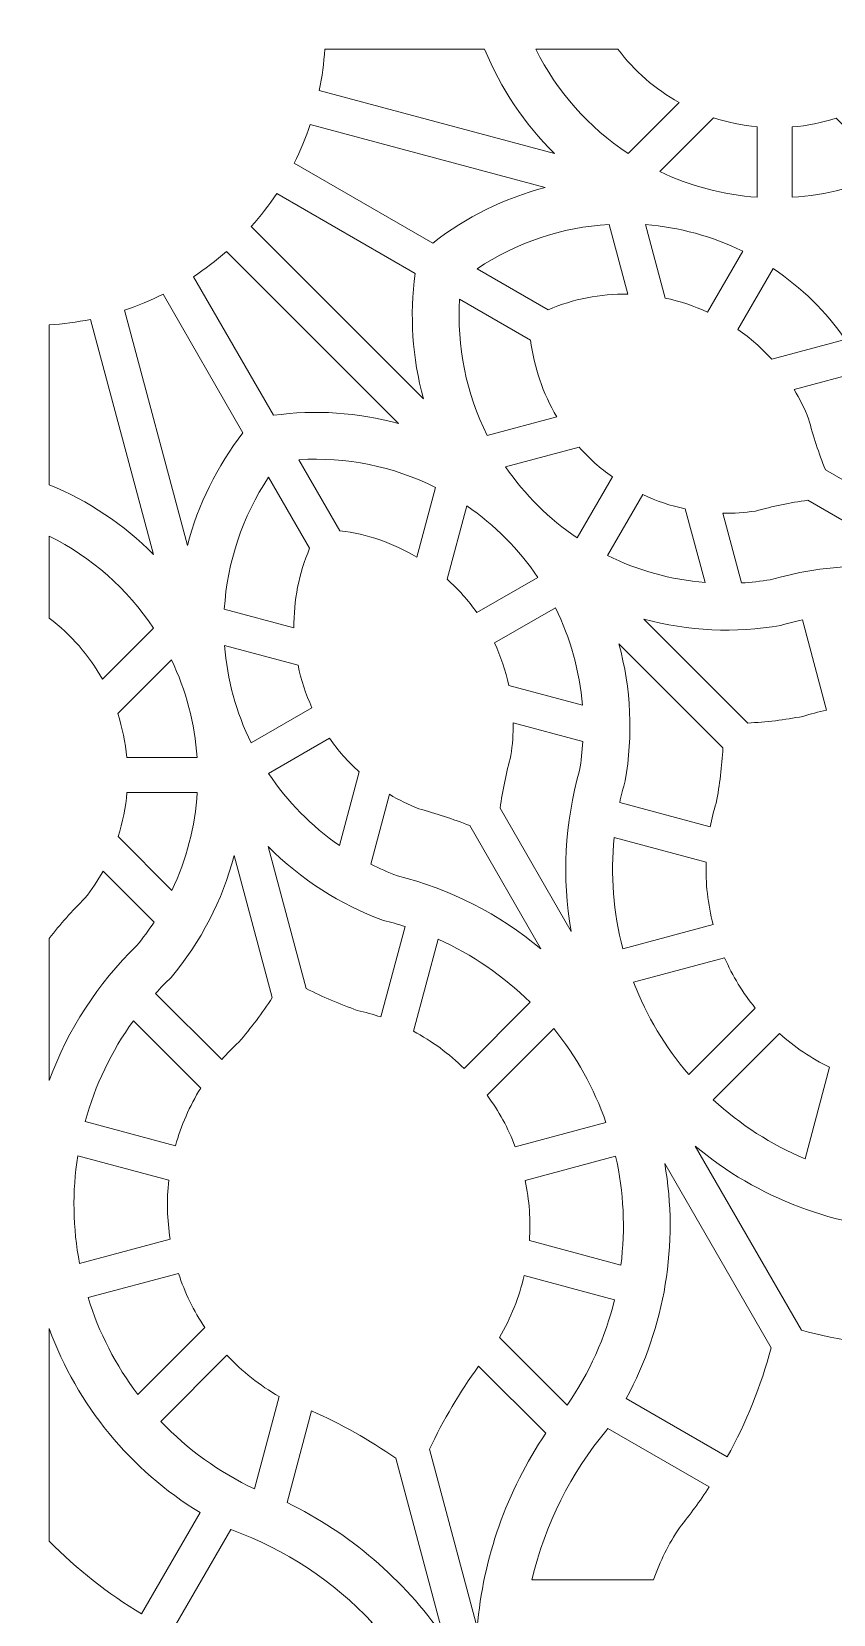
# Model space of a CAD drawing. Header units: centimetres. Extents: x -34.8 to 34.8, y -10.9 to 10.9.
# Drawn here: x -24.58 to -21.15, y -6.77 to 0 of the extents above; entities that cross this region are included whole.
import ezdxf

# ---------------------------------------------------------------- set-up
doc = ezdxf.new("R2010")
doc.units = ezdxf.units.CM
doc.header["$MEASUREMENT"] = 0
doc.layers.add('Layer 1', color=7, linetype='Continuous')

msp = doc.modelspace()

# ---------------------------------------------------------------- linework, layer by layer
at = {"layer": 'Layer 1', "color": 141, "lineweight": 9}
for points, knots in [([(-26.01934, -9.20803), (-26.01934, -9.20803), (-24.58345, -10.2055), (-24.58345, -10.2055), (-24.58345, -10.2055), (-24.58345, -10.2055), (-23.14755, -9.20803), (-23.14755, -9.20803), (-23.14755, -9.20803), (-23.01909, -9.10264), (-22.90636, -8.97942), (-22.81277, -8.84213), (-22.81277, -8.84213), (-22.81277, -8.84213), (-22.61579, -8.95585), (-22.61579, -8.95585), (-22.61579, -8.95585), (-22.6932, -9.08033), (-22.69965, -9.23628), (-22.63278, -9.36673), (-22.63278, -9.36673), (-22.56592, -9.49717), (-22.43554, -9.58299), (-22.28929, -9.59282), (-22.28929, -9.59282), (-22.17907, -9.61189), (-22.07394, -9.65337), (-21.9804, -9.7147), (-21.9804, -9.7147), (-21.93006, -9.61482), (-21.85976, -9.52632), (-21.77384, -9.4547), (-21.77384, -9.4547), (-21.6521, -9.37306), (-21.5821, -9.23355), (-21.58941, -9.08715), (-21.58941, -9.08715), (-21.59673, -8.94076), (-21.68029, -8.80892), (-21.80956, -8.73982), (-21.80956, -8.73982), (-21.80956, -8.73982), (-21.69584, -8.54284), (-21.69584, -8.54284), (-21.69584, -8.54284), (-21.54614, -8.61495), (-21.3869, -8.66529), (-21.22295, -8.69234), (-21.22295, -8.69234), (-21.22295, -8.69234), (-19.4807, -8.83822), (-19.4807, -8.83822), (-19.4807, -8.83822), (-19.4807, -8.83822), (-18.73591, -7.25644), (-18.73591, -7.25644), (-18.73591, -7.25644), (-18.67736, -7.10094), (-18.64134, -6.93787), (-18.62893, -6.77217), (-18.62893, -6.77217), (-18.62893, -6.77217), (-18.40148, -6.77217), (-18.40148, -6.77217), (-18.40148, -6.77217), (-18.40628, -6.91867), (-18.33389, -7.05695), (-18.21076, -7.13649), (-18.21076, -7.13649), (-18.08763, -7.21602), (-17.93181, -7.22515), (-17.80024, -7.16054), (-17.80024, -7.16054), (-17.69526, -7.12195), (-17.58347, -7.10531), (-17.47179, -7.11166), (-17.47179, -7.11166), (-17.47814, -6.99998), (-17.4615, -6.88819), (-17.4229, -6.78321), (-17.4229, -6.78321), (-17.35829, -6.65163), (-17.36742, -6.49581), (-17.44696, -6.37269), (-17.44696, -6.37269), (-17.52649, -6.24956), (-17.66478, -6.17717), (-17.81128, -6.18197), (-17.81128, -6.18197), (-17.81128, -6.18197), (-17.81128, -5.95451), (-17.81128, -5.95451), (-17.81128, -5.95451), (-17.64558, -5.94211), (-17.48251, -5.90609), (-17.32701, -5.84754), (-17.32701, -5.84754), (-17.32701, -5.84754), (-15.74523, -5.10275), (-15.74523, -5.10275), (-15.74523, -5.10275), (-15.74523, -5.10275), (-15.89111, -3.36049), (-15.89111, -3.36049), (-15.89111, -3.36049), (-15.91815, -3.19655), (-15.96849, -3.03731), (-16.0406, -2.88761), (-16.0406, -2.88761), (-16.0406, -2.88761), (-15.84362, -2.77389), (-15.84362, -2.77389), (-15.84362, -2.77389), (-15.77453, -2.90316), (-15.64269, -2.98672), (-15.49629, -2.99404), (-15.49629, -2.99404), (-15.34989, -3.00135), (-15.21039, -2.93135), (-15.12875, -2.80961), (-15.12875, -2.80961), (-15.05712, -2.72369), (-14.96863, -2.65339), (-14.86874, -2.60305), (-14.86874, -2.60305), (-14.93008, -2.50951), (-14.97156, -2.40437), (-14.99063, -2.29416), (-14.99063, -2.29416), (-15.00046, -2.14791), (-15.08628, -2.01753), (-15.21672, -1.95066), (-15.21672, -1.95066), (-15.34716, -1.8838), (-15.50312, -1.89025), (-15.62759, -1.96766), (-15.62759, -1.96766), (-15.62759, -1.96766), (-15.74132, -1.77067), (-15.74132, -1.77067), (-15.74132, -1.77067), (-15.60402, -1.67709), (-15.48081, -1.56435), (-15.37541, -1.4359), (-15.37541, -1.4359), (-15.37541, -1.4359), (-14.37795, 0), (-14.37795, 0), (-14.37795, 0), (-14.37795, 0), (-15.37541, 1.4359), (-15.37541, 1.4359), (-15.37541, 1.4359), (-15.48081, 1.56436), (-15.60402, 1.67709), (-15.74132, 1.77068), (-15.74132, 1.77068), (-15.74132, 1.77068), (-15.62759, 1.96766), (-15.62759, 1.96766), (-15.62759, 1.96766), (-15.50312, 1.89025), (-15.34716, 1.8838), (-15.21672, 1.95067), (-15.21672, 1.95067), (-15.08628, 2.01753), (-15.00046, 2.14791), (-14.99063, 2.29416), (-14.99063, 2.29416), (-14.97156, 2.40438), (-14.93008, 2.50951), (-14.86874, 2.60305), (-14.86874, 2.60305), (-14.96863, 2.65339), (-15.05712, 2.72369), (-15.12875, 2.80961), (-15.12875, 2.80961), (-15.21039, 2.93135), (-15.34989, 3.00136), (-15.49629, 2.99404), (-15.49629, 2.99404), (-15.64269, 2.98672), (-15.77453, 2.90316), (-15.84362, 2.77389), (-15.84362, 2.77389), (-15.84362, 2.77389), (-16.0406, 2.88762), (-16.0406, 2.88762), (-16.0406, 2.88762), (-15.96849, 3.03731), (-15.91815, 3.19655), (-15.89111, 3.3605), (-15.89111, 3.3605), (-15.89111, 3.3605), (-15.74523, 5.10275), (-15.74523, 5.10275), (-15.74523, 5.10275), (-15.74523, 5.10275), (-17.32701, 5.84754), (-17.32701, 5.84754), (-17.32701, 5.84754), (-17.48251, 5.90609), (-17.64558, 5.94211), (-17.81128, 5.95452), (-17.81128, 5.95452), (-17.81128, 5.95452), (-17.81128, 6.18197), (-17.81128, 6.18197), (-17.81128, 6.18197), (-17.66478, 6.17717), (-17.52649, 6.24956), (-17.44696, 6.37269), (-17.44696, 6.37269), (-17.36742, 6.49582), (-17.35829, 6.65164), (-17.4229, 6.78321), (-17.4229, 6.78321), (-17.4615, 6.88819), (-17.47814, 6.99999), (-17.47179, 7.11166), (-17.47179, 7.11166), (-17.58347, 7.10531), (-17.69526, 7.12195), (-17.80024, 7.16055), (-17.80024, 7.16055), (-17.93181, 7.22516), (-18.08763, 7.21603), (-18.21076, 7.13649), (-18.21076, 7.13649), (-18.33389, 7.05696), (-18.40628, 6.91867), (-18.40148, 6.77217), (-18.40148, 6.77217), (-18.40148, 6.77217), (-18.62893, 6.77217), (-18.62893, 6.77217), (-18.62893, 6.77217), (-18.64134, 6.93787), (-18.67736, 7.10094), (-18.73591, 7.25644), (-18.73591, 7.25644), (-18.73591, 7.25644), (-19.4807, 8.83822), (-19.4807, 8.83822), (-19.4807, 8.83822), (-19.4807, 8.83822), (-21.22296, 8.69234), (-21.22296, 8.69234), (-21.22296, 8.69234), (-21.3869, 8.6653), (-21.54614, 8.61496), (-21.69584, 8.54285), (-21.69584, 8.54285), (-21.69584, 8.54285), (-21.80956, 8.73983), (-21.80956, 8.73983), (-21.80956, 8.73983), (-21.68029, 8.80892), (-21.59673, 8.94076), (-21.58941, 9.08716), (-21.58941, 9.08716), (-21.5821, 9.23356), (-21.6521, 9.37307), (-21.77384, 9.45471), (-21.77384, 9.45471), (-21.85976, 9.52633), (-21.93006, 9.61482), (-21.9804, 9.71471), (-21.9804, 9.71471), (-22.07394, 9.65337), (-22.17907, 9.61189), (-22.28929, 9.59282), (-22.28929, 9.59282), (-22.43554, 9.58299), (-22.56592, 9.49717), (-22.63278, 9.36673), (-22.63278, 9.36673), (-22.69965, 9.23629), (-22.6932, 9.08033), (-22.61579, 8.95586), (-22.61579, 8.95586), (-22.61579, 8.95586), (-22.81277, 8.84213), (-22.81277, 8.84213), (-22.81277, 8.84213), (-22.90636, 8.97943), (-23.0191, 9.10264), (-23.14755, 9.20804), (-23.14755, 9.20804), (-23.14755, 9.20804), (-24.58345, 10.2055), (-24.58345, 10.2055), (-24.58345, 10.2055), (-24.58345, 10.2055), (-26.01934, 9.20804), (-26.01934, 9.20804), (-26.01934, 9.20804), (-26.1478, 9.10264), (-26.26054, 8.97943), (-26.35412, 8.84213), (-26.35412, 8.84213), (-26.35412, 8.84213), (-26.5511, 8.95586), (-26.5511, 8.95586), (-26.5511, 8.95586), (-26.4737, 9.08033), (-26.46725, 9.23629), (-26.53411, 9.36673), (-26.53411, 9.36673), (-26.60098, 9.49717), (-26.73136, 9.58299), (-26.87761, 9.59282), (-26.87761, 9.59282), (-26.98782, 9.61189), (-27.09296, 9.65337), (-27.1865, 9.71471), (-27.1865, 9.71471), (-27.23684, 9.61482), (-27.30714, 9.52633), (-27.39306, 9.4547), (-27.39306, 9.4547), (-27.5148, 9.37306), (-27.5848, 9.23356), (-27.57749, 9.08716), (-27.57749, 9.08716), (-27.57017, 8.94076), (-27.48661, 8.80892), (-27.35734, 8.73983), (-27.35734, 8.73983), (-27.35734, 8.73983), (-27.47106, 8.54285), (-27.47106, 8.54285), (-27.47106, 8.54285), (-27.62076, 8.61496), (-27.78, 8.6653), (-27.94394, 8.69234), (-27.94394, 8.69234), (-27.94394, 8.69234), (-29.6862, 8.83822), (-29.6862, 8.83822), (-29.6862, 8.83822), (-29.6862, 8.83822), (-30.43099, 7.25644), (-30.43099, 7.25644), (-30.43099, 7.25644), (-30.48954, 7.10094), (-30.52556, 6.93787), (-30.53796, 6.77217), (-30.53796, 6.77217), (-30.53796, 6.77217), (-30.76542, 6.77217), (-30.76542, 6.77217), (-30.76542, 6.77217), (-30.76062, 6.91867), (-30.83301, 7.05696), (-30.95614, 7.13649), (-30.95614, 7.13649), (-31.07926, 7.21603), (-31.23508, 7.22516), (-31.36666, 7.16055), (-31.36666, 7.16055), (-31.47164, 7.12195), (-31.58343, 7.10531), (-31.69511, 7.11166), (-31.69511, 7.11166), (-31.68876, 6.99999), (-31.7054, 6.88819), (-31.74399, 6.78321), (-31.74399, 6.78321), (-31.8086, 6.65164), (-31.79947, 6.49582), (-31.71994, 6.37269), (-31.71994, 6.37269), (-31.6404, 6.24956), (-31.50212, 6.17717), (-31.35562, 6.18197), (-31.35562, 6.18197), (-31.35562, 6.18197), (-31.35562, 5.95452), (-31.35562, 5.95452), (-31.35562, 5.95452), (-31.52132, 5.94212), (-31.68439, 5.90609), (-31.83989, 5.84754), (-31.83989, 5.84754), (-31.83989, 5.84754), (-33.42167, 5.10275), (-33.42167, 5.10275), (-33.42167, 5.10275), (-33.42167, 5.10275), (-33.27579, 3.3605), (-33.27579, 3.3605), (-33.27579, 3.3605), (-33.24874, 3.19655), (-33.1984, 3.03731), (-33.12629, 2.88762), (-33.12629, 2.88762), (-33.12629, 2.88762), (-33.32327, 2.77389), (-33.32327, 2.77389), (-33.32327, 2.77389), (-33.39237, 2.90316), (-33.52421, 2.98672), (-33.6706, 2.99404), (-33.6706, 2.99404), (-33.817, 3.00136), (-33.95651, 2.93135), (-34.03815, 2.80961), (-34.03815, 2.80961), (-34.10977, 2.72369), (-34.19827, 2.65339), (-34.29815, 2.60305), (-34.29815, 2.60305), (-34.23682, 2.50951), (-34.19533, 2.40438), (-34.17627, 2.29416), (-34.17627, 2.29416), (-34.16643, 2.14791), (-34.08062, 2.01753), (-33.95018, 1.95067), (-33.95018, 1.95067), (-33.81973, 1.8838), (-33.66378, 1.89025), (-33.5393, 1.96766), (-33.5393, 1.96766), (-33.5393, 1.96766), (-33.42558, 1.77068), (-33.42558, 1.77068), (-33.42558, 1.77068), (-33.56287, 1.67709), (-33.68609, 1.56436), (-33.79148, 1.4359), (-33.79148, 1.4359), (-33.79148, 1.4359), (-34.78895, 0), (-34.78895, 0), (-34.78895, 0), (-34.78895, 0), (-33.79148, -1.4359), (-33.79148, -1.4359), (-33.79148, -1.4359), (-33.68609, -1.56435), (-33.56287, -1.67709), (-33.42558, -1.77067), (-33.42558, -1.77067), (-33.42558, -1.77067), (-33.5393, -1.96766), (-33.5393, -1.96766), (-33.5393, -1.96766), (-33.66378, -1.89025), (-33.81973, -1.8838), (-33.95018, -1.95066), (-33.95018, -1.95066), (-34.08062, -2.01753), (-34.16643, -2.14791), (-34.17627, -2.29416), (-34.17627, -2.29416), (-34.19533, -2.40437), (-34.23682, -2.50951), (-34.29815, -2.60305), (-34.29815, -2.60305), (-34.19827, -2.65339), (-34.10977, -2.72369), (-34.03815, -2.80961), (-34.03815, -2.80961), (-33.95651, -2.93135), (-33.817, -3.00135), (-33.6706, -2.99404), (-33.6706, -2.99404), (-33.52421, -2.98672), (-33.39237, -2.90316), (-33.32327, -2.77389), (-33.32327, -2.77389), (-33.32327, -2.77389), (-33.12629, -2.88761), (-33.12629, -2.88761), (-33.12629, -2.88761), (-33.1984, -3.03731), (-33.24874, -3.19655), (-33.27579, -3.36049), (-33.27579, -3.36049), (-33.27579, -3.36049), (-33.42167, -5.10275), (-33.42167, -5.10275), (-33.42167, -5.10275), (-33.42167, -5.10275), (-31.83989, -5.84754), (-31.83989, -5.84754), (-31.83989, -5.84754), (-31.68439, -5.90609), (-31.52132, -5.94211), (-31.35562, -5.95451), (-31.35562, -5.95451), (-31.35562, -5.95451), (-31.35562, -6.18197), (-31.35562, -6.18197), (-31.35562, -6.18197), (-31.50212, -6.17717), (-31.6404, -6.24956), (-31.71994, -6.37269), (-31.71994, -6.37269), (-31.79948, -6.49581), (-31.8086, -6.65163), (-31.74399, -6.78321), (-31.74399, -6.78321), (-31.7054, -6.88819), (-31.68876, -6.99998), (-31.69511, -7.11166), (-31.69511, -7.11166), (-31.58343, -7.10531), (-31.47164, -7.12195), (-31.36666, -7.16054), (-31.36666, -7.16054), (-31.23508, -7.22515), (-31.07926, -7.21602), (-30.95614, -7.13649), (-30.95614, -7.13649), (-30.83301, -7.05695), (-30.76062, -6.91867), (-30.76542, -6.77217), (-30.76542, -6.77217), (-30.76542, -6.77217), (-30.53796, -6.77217), (-30.53796, -6.77217), (-30.53796, -6.77217), (-30.52556, -6.93787), (-30.48954, -7.10094), (-30.43099, -7.25644), (-30.43099, -7.25644), (-30.43099, -7.25644), (-29.6862, -8.83822), (-29.6862, -8.83822), (-29.6862, -8.83822), (-29.6862, -8.83822), (-27.94394, -8.69234), (-27.94394, -8.69234), (-27.94394, -8.69234), (-27.78, -8.66529), (-27.62076, -8.61495), (-27.47106, -8.54284), (-27.47106, -8.54284), (-27.47106, -8.54284), (-27.35734, -8.73982), (-27.35734, -8.73982), (-27.35734, -8.73982), (-27.48661, -8.80892), (-27.57017, -8.94076), (-27.57749, -9.08715), (-27.57749, -9.08715), (-27.5848, -9.23355), (-27.5148, -9.37306), (-27.39306, -9.4547), (-27.39306, -9.4547), (-27.30714, -9.52632), (-27.23684, -9.61482), (-27.1865, -9.7147), (-27.1865, -9.7147), (-27.09296, -9.65337), (-26.98782, -9.61188), (-26.87761, -9.59282), (-26.87761, -9.59282), (-26.73135, -9.58298), (-26.60098, -9.49717), (-26.53411, -9.36673), (-26.53411, -9.36673), (-26.46725, -9.23628), (-26.4737, -9.08033), (-26.5511, -8.95585), (-26.5511, -8.95585), (-26.5511, -8.95585), (-26.35412, -8.84213), (-26.35412, -8.84213), (-26.35412, -8.84213), (-26.26054, -8.97942), (-26.1478, -9.10264), (-26.01934, -9.20803)], [0, 0, 0, 0, 0.0068966, 0.0068966, 0.0068966, 0.0068966, 0.0137931, 0.0137931, 0.0137931, 0.0137931, 0.0206897, 0.0206897, 0.0206897, 0.0206897, 0.0275862, 0.0275862, 0.0275862, 0.0275862, 0.0344828, 0.0344828, 0.0344828, 0.0344828, 0.0413793, 0.0413793, 0.0413793, 0.0413793, 0.0482759, 0.0482759, 0.0482759, 0.0482759, 0.0551724, 0.0551724, 0.0551724, 0.0551724, 0.062069, 0.062069, 0.062069, 0.062069, 0.0689655, 0.0689655, 0.0689655, 0.0689655, 0.0758621, 0.0758621, 0.0758621, 0.0758621, 0.0827586, 0.0827586, 0.0827586, 0.0827586, 0.0896552, 0.0896552, 0.0896552, 0.0896552, 0.0965517, 0.0965517, 0.0965517, 0.0965517, 0.1034483, 0.1034483, 0.1034483, 0.1034483, 0.1103448, 0.1103448, 0.1103448, 0.1103448, 0.1172414, 0.1172414, 0.1172414, 0.1172414, 0.1241379, 0.1241379, 0.1241379, 0.1241379, 0.1310345, 0.1310345, 0.1310345, 0.1310345, 0.137931, 0.137931, 0.137931, 0.137931, 0.1448276, 0.1448276, 0.1448276, 0.1448276, 0.1517241, 0.1517241, 0.1517241, 0.1517241, 0.1586207, 0.1586207, 0.1586207, 0.1586207, 0.1655172, 0.1655172, 0.1655172, 0.1655172, 0.1724138, 0.1724138, 0.1724138, 0.1724138, 0.1793103, 0.1793103, 0.1793103, 0.1793103, 0.1862069, 0.1862069, 0.1862069, 0.1862069, 0.1931034, 0.1931034, 0.1931034, 0.1931034, 0.2, 0.2, 0.2, 0.2, 0.2068966, 0.2068966, 0.2068966, 0.2068966, 0.2137931, 0.2137931, 0.2137931, 0.2137931, 0.2206897, 0.2206897, 0.2206897, 0.2206897, 0.2275862, 0.2275862, 0.2275862, 0.2275862, 0.2344828, 0.2344828, 0.2344828, 0.2344828, 0.2413793, 0.2413793, 0.2413793, 0.2413793, 0.2482759, 0.2482759, 0.2482759, 0.2482759, 0.2551724, 0.2551724, 0.2551724, 0.2551724, 0.262069, 0.262069, 0.262069, 0.262069, 0.2689655, 0.2689655, 0.2689655, 0.2689655, 0.2758621, 0.2758621, 0.2758621, 0.2758621, 0.2827586, 0.2827586, 0.2827586, 0.2827586, 0.2896552, 0.2896552, 0.2896552, 0.2896552, 0.2965517, 0.2965517, 0.2965517, 0.2965517, 0.3034483, 0.3034483, 0.3034483, 0.3034483, 0.3103448, 0.3103448, 0.3103448, 0.3103448, 0.3172414, 0.3172414, 0.3172414, 0.3172414, 0.3241379, 0.3241379, 0.3241379, 0.3241379, 0.3310345, 0.3310345, 0.3310345, 0.3310345, 0.337931, 0.337931, 0.337931, 0.337931, 0.3448276, 0.3448276, 0.3448276, 0.3448276, 0.3517241, 0.3517241, 0.3517241, 0.3517241, 0.3586207, 0.3586207, 0.3586207, 0.3586207, 0.3655172, 0.3655172, 0.3655172, 0.3655172, 0.3724138, 0.3724138, 0.3724138, 0.3724138, 0.3793103, 0.3793103, 0.3793103, 0.3793103, 0.3862069, 0.3862069, 0.3862069, 0.3862069, 0.3931034, 0.3931034, 0.3931034, 0.3931034, 0.4, 0.4, 0.4, 0.4, 0.4068966, 0.4068966, 0.4068966, 0.4068966, 0.4137931, 0.4137931, 0.4137931, 0.4137931, 0.4206897, 0.4206897, 0.4206897, 0.4206897, 0.4275862, 0.4275862, 0.4275862, 0.4275862, 0.4344828, 0.4344828, 0.4344828, 0.4344828, 0.4413793, 0.4413793, 0.4413793, 0.4413793, 0.4482759, 0.4482759, 0.4482759, 0.4482759, 0.4551724, 0.4551724, 0.4551724, 0.4551724, 0.462069, 0.462069, 0.462069, 0.462069, 0.4689655, 0.4689655, 0.4689655, 0.4689655, 0.4758621, 0.4758621, 0.4758621, 0.4758621, 0.4827586, 0.4827586, 0.4827586, 0.4827586, 0.4896552, 0.4896552, 0.4896552, 0.4896552, 0.4965517, 0.4965517, 0.4965517, 0.4965517, 0.5034483, 0.5034483, 0.5034483, 0.5034483, 0.5103448, 0.5103448, 0.5103448, 0.5103448, 0.5172414, 0.5172414, 0.5172414, 0.5172414, 0.5241379, 0.5241379, 0.5241379, 0.5241379, 0.5310345, 0.5310345, 0.5310345, 0.5310345, 0.537931, 0.537931, 0.537931, 0.537931, 0.5448276, 0.5448276, 0.5448276, 0.5448276, 0.5517241, 0.5517241, 0.5517241, 0.5517241, 0.5586207, 0.5586207, 0.5586207, 0.5586207, 0.5655172, 0.5655172, 0.5655172, 0.5655172, 0.5724138, 0.5724138, 0.5724138, 0.5724138, 0.5793103, 0.5793103, 0.5793103, 0.5793103, 0.5862069, 0.5862069, 0.5862069, 0.5862069, 0.5931034, 0.5931034, 0.5931034, 0.5931034, 0.6, 0.6, 0.6, 0.6, 0.6068966, 0.6068966, 0.6068966, 0.6068966, 0.6137931, 0.6137931, 0.6137931, 0.6137931, 0.6206897, 0.6206897, 0.6206897, 0.6206897, 0.6275862, 0.6275862, 0.6275862, 0.6275862, 0.6344828, 0.6344828, 0.6344828, 0.6344828, 0.6413793, 0.6413793, 0.6413793, 0.6413793, 0.6482759, 0.6482759, 0.6482759, 0.6482759, 0.6551724, 0.6551724, 0.6551724, 0.6551724, 0.662069, 0.662069, 0.662069, 0.662069, 0.6689655, 0.6689655, 0.6689655, 0.6689655, 0.6758621, 0.6758621, 0.6758621, 0.6758621, 0.6827586, 0.6827586, 0.6827586, 0.6827586, 0.6896552, 0.6896552, 0.6896552, 0.6896552, 0.6965517, 0.6965517, 0.6965517, 0.6965517, 0.7034483, 0.7034483, 0.7034483, 0.7034483, 0.7103448, 0.7103448, 0.7103448, 0.7103448, 0.7172414, 0.7172414, 0.7172414, 0.7172414, 0.7241379, 0.7241379, 0.7241379, 0.7241379, 0.7310345, 0.7310345, 0.7310345, 0.7310345, 0.737931, 0.737931, 0.737931, 0.737931, 0.7448276, 0.7448276, 0.7448276, 0.7448276, 0.7517241, 0.7517241, 0.7517241, 0.7517241, 0.7586207, 0.7586207, 0.7586207, 0.7586207, 0.7655172, 0.7655172, 0.7655172, 0.7655172, 0.7724138, 0.7724138, 0.7724138, 0.7724138, 0.7793103, 0.7793103, 0.7793103, 0.7793103, 0.7862069, 0.7862069, 0.7862069, 0.7862069, 0.7931034, 0.7931034, 0.7931034, 0.7931034, 0.8, 0.8, 0.8, 0.8, 0.8068966, 0.8068966, 0.8068966, 0.8068966, 0.8137931, 0.8137931, 0.8137931, 0.8137931, 0.8206897, 0.8206897, 0.8206897, 0.8206897, 0.8275862, 0.8275862, 0.8275862, 0.8275862, 0.8344828, 0.8344828, 0.8344828, 0.8344828, 0.8413793, 0.8413793, 0.8413793, 0.8413793, 0.8482759, 0.8482759, 0.8482759, 0.8482759, 0.8551724, 0.8551724, 0.8551724, 0.8551724, 0.862069, 0.862069, 0.862069, 0.862069, 0.8689655, 0.8689655, 0.8689655, 0.8689655, 0.8758621, 0.8758621, 0.8758621, 0.8758621, 0.8827586, 0.8827586, 0.8827586, 0.8827586, 0.8896552, 0.8896552, 0.8896552, 0.8896552, 0.8965517, 0.8965517, 0.8965517, 0.8965517, 0.9034483, 0.9034483, 0.9034483, 0.9034483, 0.9103448, 0.9103448, 0.9103448, 0.9103448, 0.9172414, 0.9172414, 0.9172414, 0.9172414, 0.9241379, 0.9241379, 0.9241379, 0.9241379, 0.9310345, 0.9310345, 0.9310345, 0.9310345, 0.937931, 0.937931, 0.937931, 0.937931, 0.9448276, 0.9448276, 0.9448276, 0.9448276, 0.9517241, 0.9517241, 0.9517241, 0.9517241, 0.9586207, 0.9586207, 0.9586207, 0.9586207, 0.9655172, 0.9655172, 0.9655172, 0.9655172, 0.9724138, 0.9724138, 0.9724138, 0.9724138, 0.9793103, 0.9793103, 0.9793103, 0.9793103, 0.9862069, 0.9862069, 0.9862069, 0.9862069, 1, 1, 1, 1]), ([(-23.32943, -0.075), (-23.32943, -0.075), (-22.64509, -0.075), (-22.64509, -0.075), (-22.64509, -0.075), (-22.57675, -0.24244), (-22.4753, -0.39436), (-22.34684, -0.52165), (-22.34684, -0.52165), (-22.34684, -0.52165), (-23.35275, -0.25212), (-23.35275, -0.25212), (-23.35275, -0.25212), (-23.34078, -0.19371), (-23.33299, -0.13452), (-23.32943, -0.075)], [0, 0, 0, 0, 0.2, 0.2, 0.2, 0.2, 0.4, 0.4, 0.4, 0.4, 0.6, 0.6, 0.6, 0.6, 1, 1, 1, 1]), ([(-21.81341, -0.30324), (-21.91542, -0.2461), (-22.00443, -0.16837), (-22.07481, -0.075), (-22.07481, -0.075), (-22.07481, -0.075), (-22.42583, -0.075), (-22.42583, -0.075), (-22.42583, -0.075), (-22.33613, -0.25601), (-22.2001, -0.41002), (-22.03155, -0.52139), (-22.03155, -0.52139), (-22.03155, -0.52139), (-21.81341, -0.30324), (-21.81341, -0.30324)], [0, 0, 0, 0, 0.2, 0.2, 0.2, 0.2, 0.4, 0.4, 0.4, 0.4, 0.6, 0.6, 0.6, 0.6, 1, 1, 1, 1]), ([(-22.86728, -0.90423), (-22.86728, -0.90423), (-23.45994, -0.56206), (-23.45994, -0.56206), (-23.45994, -0.56206), (-23.43326, -0.50873), (-23.41041, -0.45358), (-23.39157, -0.39701), (-23.39157, -0.39701), (-23.39157, -0.39701), (-22.38566, -0.66654), (-22.38566, -0.66654), (-22.38566, -0.66654), (-22.56056, -0.71255), (-22.72437, -0.79339), (-22.86728, -0.90423)], [0, 0, 0, 0, 0.2, 0.2, 0.2, 0.2, 0.4, 0.4, 0.4, 0.4, 0.6, 0.6, 0.6, 0.6, 1, 1, 1, 1]), ([(-21.4791, -0.40724), (-21.54274, -0.40133), (-21.6055, -0.38821), (-21.66617, -0.36813), (-21.66617, -0.36813), (-21.66617, -0.36813), (-21.89618, -0.59814), (-21.89618, -0.59814), (-21.89618, -0.59814), (-21.76539, -0.66095), (-21.62385, -0.6983), (-21.4791, -0.70819), (-21.4791, -0.70819), (-21.4791, -0.70819), (-21.4791, -0.40724), (-21.4791, -0.40724)], [0, 0, 0, 0, 0.2, 0.2, 0.2, 0.2, 0.4, 0.4, 0.4, 0.4, 0.6, 0.6, 0.6, 0.6, 1, 1, 1, 1]), ([(-21.14055, -0.36962), (-21.20174, -0.38948), (-21.265, -0.40229), (-21.3291, -0.40778), (-21.3291, -0.40778), (-21.3291, -0.40778), (-21.3291, -0.70859), (-21.3291, -0.70859), (-21.3291, -0.70859), (-21.18379, -0.69942), (-21.04157, -0.6626), (-20.91008, -0.60008), (-20.91008, -0.60008), (-20.91008, -0.60008), (-21.14055, -0.36962), (-21.14055, -0.36962)], [0, 0, 0, 0, 0.2, 0.2, 0.2, 0.2, 0.4, 0.4, 0.4, 0.4, 0.6, 0.6, 0.6, 0.6, 1, 1, 1, 1]), ([(-23.53494, -0.69196), (-23.53494, -0.69196), (-22.94228, -1.03413), (-22.94228, -1.03413), (-22.94228, -1.03413), (-22.96681, -1.21331), (-22.95492, -1.3956), (-22.90731, -1.57007), (-22.90731, -1.57007), (-22.90731, -1.57007), (-23.64369, -0.83369), (-23.64369, -0.83369), (-23.64369, -0.83369), (-23.60412, -0.78909), (-23.56778, -0.74173), (-23.53494, -0.69196)], [0, 0, 0, 0, 0.2, 0.2, 0.2, 0.2, 0.4, 0.4, 0.4, 0.4, 0.6, 0.6, 0.6, 0.6, 1, 1, 1, 1]), ([(-22.3734, -1.18937), (-22.26577, -1.14369), (-22.14982, -1.12089), (-22.0329, -1.12241), (-22.0329, -1.12241), (-22.0329, -1.12241), (-22.11275, -0.82441), (-22.11275, -0.82441), (-22.11275, -0.82441), (-22.31439, -0.83658), (-22.50921, -0.90195), (-22.67739, -1.01386), (-22.67739, -1.01386), (-22.67739, -1.01386), (-22.3734, -1.18937), (-22.3734, -1.18937)], [0, 0, 0, 0, 0.2, 0.2, 0.2, 0.2, 0.4, 0.4, 0.4, 0.4, 0.6, 0.6, 0.6, 0.6, 1, 1, 1, 1]), ([(-21.87294, -1.13983), (-21.81036, -1.15277), (-21.74945, -1.17279), (-21.69138, -1.19949), (-21.69138, -1.19949), (-21.69138, -1.19949), (-21.54091, -0.93886), (-21.54091, -0.93886), (-21.54091, -0.93886), (-21.67121, -0.87505), (-21.81246, -0.83663), (-21.95713, -0.82563), (-21.95713, -0.82563), (-21.95713, -0.82563), (-21.87294, -1.13983), (-21.87294, -1.13983)], [0, 0, 0, 0, 0.2, 0.2, 0.2, 0.2, 0.4, 0.4, 0.4, 0.4, 0.6, 0.6, 0.6, 0.6, 1, 1, 1, 1]), ([(-23.54932, -1.64117), (-23.54932, -1.64117), (-23.89149, -1.04851), (-23.89149, -1.04851), (-23.89149, -1.04851), (-23.84172, -1.01567), (-23.79436, -0.97933), (-23.74976, -0.93976), (-23.74976, -0.93976), (-23.74976, -0.93976), (-23.01338, -1.67614), (-23.01338, -1.67614), (-23.01338, -1.67614), (-23.18785, -1.62853), (-23.37014, -1.61664), (-23.54932, -1.64117)], [0, 0, 0, 0, 0.2, 0.2, 0.2, 0.2, 0.4, 0.4, 0.4, 0.4, 0.6, 0.6, 0.6, 0.6, 1, 1, 1, 1]), ([(-21.56121, -1.27402), (-21.50844, -1.31083), (-21.46006, -1.35355), (-21.417, -1.40135), (-21.417, -1.40135), (-21.417, -1.40135), (-21.10218, -1.31699), (-21.10218, -1.31699), (-21.10218, -1.31699), (-21.1848, -1.19711), (-21.28955, -1.09411), (-21.41081, -1.01352), (-21.41081, -1.01352), (-21.41081, -1.01352), (-21.56121, -1.27402), (-21.56121, -1.27402)], [0, 0, 0, 0, 0.2, 0.2, 0.2, 0.2, 0.4, 0.4, 0.4, 0.4, 0.6, 0.6, 0.6, 0.6, 1, 1, 1, 1]), ([(-24.02139, -1.12351), (-24.02139, -1.12351), (-23.67922, -1.71617), (-23.67922, -1.71617), (-23.67922, -1.71617), (-23.79006, -1.85907), (-23.8709, -2.02289), (-23.91691, -2.19779), (-23.91691, -2.19779), (-23.91691, -2.19779), (-24.18644, -1.19188), (-24.18644, -1.19188), (-24.18644, -1.19188), (-24.12987, -1.17303), (-24.07472, -1.15019), (-24.02139, -1.12351)], [0, 0, 0, 0, 0.2, 0.2, 0.2, 0.2, 0.4, 0.4, 0.4, 0.4, 0.6, 0.6, 0.6, 0.6, 1, 1, 1, 1]), ([(-22.33614, -1.64763), (-22.39591, -1.54714), (-22.43414, -1.43532), (-22.4484, -1.31927), (-22.4484, -1.31927), (-22.4484, -1.31927), (-22.75239, -1.14376), (-22.75239, -1.14376), (-22.75239, -1.14376), (-22.76522, -1.34537), (-22.72442, -1.54677), (-22.63414, -1.72748), (-22.63414, -1.72748), (-22.63414, -1.72748), (-22.33614, -1.64763), (-22.33614, -1.64763)], [0, 0, 0, 0, 0.2, 0.2, 0.2, 0.2, 0.4, 0.4, 0.4, 0.4, 0.6, 0.6, 0.6, 0.6, 1, 1, 1, 1]), ([(-24.50845, -1.93836), (-24.50845, -1.93836), (-24.50845, -1.25402), (-24.50845, -1.25402), (-24.50845, -1.25402), (-24.44893, -1.25046), (-24.38974, -1.24267), (-24.33133, -1.2307), (-24.33133, -1.2307), (-24.33133, -1.2307), (-24.0618, -2.23661), (-24.0618, -2.23661), (-24.0618, -2.23661), (-24.18909, -2.10815), (-24.34101, -2.0067), (-24.50845, -1.93836)], [0, 0, 0, 0, 0.2, 0.2, 0.2, 0.2, 0.4, 0.4, 0.4, 0.4, 0.6, 0.6, 0.6, 0.6, 1, 1, 1, 1]), ([(-21.25912, -1.65623), (-21.23968, -1.73033), (-21.21563, -1.80316), (-21.18712, -1.87427), (-21.18712, -1.87427), (-21.18712, -1.87427), (-20.65986, -2.17868), (-20.65986, -2.17868), (-20.65986, -2.17868), (-20.80912, -2.00025), (-20.91613, -1.7904), (-20.97287, -1.56481), (-20.97287, -1.56481), (-20.98741, -1.52599), (-21.00405, -1.488), (-21.02271, -1.45099), (-21.02271, -1.45099), (-21.02271, -1.45099), (-21.32103, -1.53093), (-21.32103, -1.53093), (-21.32103, -1.53093), (-21.29696, -1.57091), (-21.27626, -1.61282), (-21.25912, -1.65623)], [0, 0, 0, 0, 0.1428571, 0.1428571, 0.1428571, 0.1428571, 0.2857143, 0.2857143, 0.2857143, 0.2857143, 0.4285714, 0.4285714, 0.4285714, 0.4285714, 0.5714286, 0.5714286, 0.5714286, 0.5714286, 0.7142857, 0.7142857, 0.7142857, 0.7142857, 1, 1, 1, 1]), ([(-23.26418, -2.13505), (-23.14813, -2.14931), (-23.03631, -2.18754), (-22.93581, -2.24731), (-22.93581, -2.24731), (-22.93581, -2.24731), (-22.85597, -1.94931), (-22.85597, -1.94931), (-22.85597, -1.94931), (-23.03668, -1.85903), (-23.23808, -1.81823), (-23.43969, -1.83106), (-23.43969, -1.83106), (-23.43969, -1.83106), (-23.26418, -2.13505), (-23.26418, -2.13505)], [0, 0, 0, 0, 0.2, 0.2, 0.2, 0.2, 0.4, 0.4, 0.4, 0.4, 0.6, 0.6, 0.6, 0.6, 1, 1, 1, 1]), ([(-22.09863, -1.90486), (-22.15078, -1.86792), (-22.19857, -1.82518), (-22.24108, -1.77745), (-22.24108, -1.77745), (-22.24108, -1.77745), (-22.55528, -1.86164), (-22.55528, -1.86164), (-22.55528, -1.86164), (-22.47342, -1.98143), (-22.36951, -2.08455), (-22.2491, -2.16549), (-22.2491, -2.16549), (-22.2491, -2.16549), (-22.09863, -1.90486), (-22.09863, -1.90486)], [0, 0, 0, 0, 0.2, 0.2, 0.2, 0.2, 0.4, 0.4, 0.4, 0.4, 0.6, 0.6, 0.6, 0.6, 1, 1, 1, 1]), ([(-23.46104, -2.55055), (-23.46256, -2.43363), (-23.43976, -2.31768), (-23.39408, -2.21005), (-23.39408, -2.21005), (-23.39408, -2.21005), (-23.56959, -1.90606), (-23.56959, -1.90606), (-23.56959, -1.90606), (-23.6815, -2.07423), (-23.74686, -2.26905), (-23.75904, -2.4707), (-23.75904, -2.4707), (-23.75904, -2.4707), (-23.46104, -2.55055), (-23.46104, -2.55055)], [0, 0, 0, 0, 0.2, 0.2, 0.2, 0.2, 0.4, 0.4, 0.4, 0.4, 0.6, 0.6, 0.6, 0.6, 1, 1, 1, 1]), ([(-22.806, -2.34237), (-22.75827, -2.38488), (-22.71553, -2.43267), (-22.67859, -2.48482), (-22.67859, -2.48482), (-22.67859, -2.48482), (-22.41796, -2.33435), (-22.41796, -2.33435), (-22.41796, -2.33435), (-22.4989, -2.21394), (-22.60202, -2.11003), (-22.72181, -2.02817), (-22.72181, -2.02817), (-22.72181, -2.02817), (-22.806, -2.34237), (-22.806, -2.34237)], [0, 0, 0, 0, 0.2, 0.2, 0.2, 0.2, 0.4, 0.4, 0.4, 0.4, 0.6, 0.6, 0.6, 0.6, 1, 1, 1, 1]), ([(-21.78662, -2.04155), (-21.84955, -2.02816), (-21.91073, -2.00762), (-21.96899, -1.98032), (-21.96899, -1.98032), (-21.96899, -1.98032), (-22.1194, -2.24083), (-22.1194, -2.24083), (-22.1194, -2.24083), (-21.98897, -2.30555), (-21.84739, -2.34476), (-21.70226, -2.35637), (-21.70226, -2.35637), (-21.70226, -2.35637), (-21.78662, -2.04155), (-21.78662, -2.04155)], [0, 0, 0, 0, 0.2, 0.2, 0.2, 0.2, 0.4, 0.4, 0.4, 0.4, 0.6, 0.6, 0.6, 0.6, 1, 1, 1, 1]), ([(-21.48695, -2.05084), (-21.41305, -2.03063), (-21.33796, -2.01504), (-21.26212, -2.00417), (-21.26212, -2.00417), (-21.26212, -2.00417), (-20.73486, -2.30858), (-20.73486, -2.30858), (-20.73486, -2.30858), (-20.96402, -2.26853), (-21.19925, -2.28079), (-21.423, -2.34445), (-21.423, -2.34445), (-21.46388, -2.35126), (-21.5051, -2.35585), (-21.54648, -2.35819), (-21.54648, -2.35819), (-21.54648, -2.35819), (-21.62642, -2.05987), (-21.62642, -2.05987), (-21.62642, -2.05987), (-21.57976, -2.06072), (-21.53311, -2.0577), (-21.48695, -2.05084)], [0, 0, 0, 0, 0.1428571, 0.1428571, 0.1428571, 0.1428571, 0.2857143, 0.2857143, 0.2857143, 0.2857143, 0.4285714, 0.4285714, 0.4285714, 0.4285714, 0.5714286, 0.5714286, 0.5714286, 0.5714286, 0.7142857, 0.7142857, 0.7142857, 0.7142857, 1, 1, 1, 1]), ([(-24.50845, -2.50864), (-24.41508, -2.57902), (-24.33735, -2.66803), (-24.28021, -2.77004), (-24.28021, -2.77004), (-24.28021, -2.77004), (-24.06206, -2.55189), (-24.06206, -2.55189), (-24.06206, -2.55189), (-24.17342, -2.38335), (-24.32744, -2.24731), (-24.50845, -2.15762), (-24.50845, -2.15762), (-24.50845, -2.15762), (-24.50845, -2.50864), (-24.50845, -2.50864)], [0, 0, 0, 0, 0.2, 0.2, 0.2, 0.2, 0.4, 0.4, 0.4, 0.4, 0.6, 0.6, 0.6, 0.6, 1, 1, 1, 1]), ([(-22.60313, -2.61446), (-22.57583, -2.67272), (-22.55529, -2.7339), (-22.5419, -2.79683), (-22.5419, -2.79683), (-22.5419, -2.79683), (-22.22708, -2.88119), (-22.22708, -2.88119), (-22.22708, -2.88119), (-22.23869, -2.73605), (-22.2779, -2.59447), (-22.34262, -2.46405), (-22.34262, -2.46405), (-22.34262, -2.46405), (-22.60313, -2.61446), (-22.60313, -2.61446)], [0, 0, 0, 0, 0.2, 0.2, 0.2, 0.2, 0.4, 0.4, 0.4, 0.4, 0.6, 0.6, 0.6, 0.6, 1, 1, 1, 1]), ([(-21.2838, -2.92903), (-21.25037, -2.91851), (-21.21639, -2.90986), (-21.182, -2.90313), (-21.182, -2.90313), (-21.182, -2.90313), (-21.2857, -2.51612), (-21.2857, -2.51612), (-21.2857, -2.51612), (-21.31681, -2.52288), (-21.34768, -2.53074), (-21.37824, -2.53969), (-21.37824, -2.53969), (-21.57335, -2.57402), (-21.77364, -2.56477), (-21.96476, -2.51263), (-21.96476, -2.51263), (-21.96476, -2.51263), (-21.51976, -2.95762), (-21.51976, -2.95762), (-21.51976, -2.95762), (-21.44055, -2.95347), (-21.36171, -2.94392), (-21.2838, -2.92903)], [0, 0, 0, 0, 0.1428571, 0.1428571, 0.1428571, 0.1428571, 0.2857143, 0.2857143, 0.2857143, 0.2857143, 0.4285714, 0.4285714, 0.4285714, 0.4285714, 0.5714286, 0.5714286, 0.5714286, 0.5714286, 0.7142857, 0.7142857, 0.7142857, 0.7142857, 1, 1, 1, 1]), ([(-23.38396, -2.89207), (-23.41066, -2.834), (-23.43068, -2.77309), (-23.44362, -2.7105), (-23.44362, -2.7105), (-23.44362, -2.7105), (-23.75782, -2.62632), (-23.75782, -2.62632), (-23.75782, -2.62632), (-23.74682, -2.77098), (-23.70839, -2.91224), (-23.64459, -3.04254), (-23.64459, -3.04254), (-23.64459, -3.04254), (-23.38396, -2.89207), (-23.38396, -2.89207)], [0, 0, 0, 0, 0.2, 0.2, 0.2, 0.2, 0.4, 0.4, 0.4, 0.4, 0.6, 0.6, 0.6, 0.6, 1, 1, 1, 1]), ([(-21.65442, -3.29965), (-21.66494, -3.33307), (-21.67358, -3.36706), (-21.68032, -3.40145), (-21.68032, -3.40145), (-21.68032, -3.40145), (-22.06732, -3.29775), (-22.06732, -3.29775), (-22.06732, -3.29775), (-22.06057, -3.26663), (-22.05271, -3.23577), (-22.04376, -3.20521), (-22.04376, -3.20521), (-22.00943, -3.0101), (-22.01867, -2.80981), (-22.07082, -2.61869), (-22.07082, -2.61869), (-22.07082, -2.61869), (-21.62583, -3.06369), (-21.62583, -3.06369), (-21.62583, -3.06369), (-21.62998, -3.1429), (-21.63953, -3.22174), (-21.65442, -3.29965)], [0, 0, 0, 0, 0.1428571, 0.1428571, 0.1428571, 0.1428571, 0.2857143, 0.2857143, 0.2857143, 0.2857143, 0.4285714, 0.4285714, 0.4285714, 0.4285714, 0.5714286, 0.5714286, 0.5714286, 0.5714286, 0.7142857, 0.7142857, 0.7142857, 0.7142857, 1, 1, 1, 1]), ([(-24.21532, -2.91728), (-24.19524, -2.97795), (-24.18211, -3.04071), (-24.17621, -3.10435), (-24.17621, -3.10435), (-24.17621, -3.10435), (-23.87525, -3.10435), (-23.87525, -3.10435), (-23.87525, -3.10435), (-23.88515, -2.9596), (-23.9225, -2.81805), (-23.98531, -2.68727), (-23.98531, -2.68727), (-23.98531, -2.68727), (-24.21532, -2.91728), (-24.21532, -2.91728)], [0, 0, 0, 0, 0.2, 0.2, 0.2, 0.2, 0.4, 0.4, 0.4, 0.4, 0.6, 0.6, 0.6, 0.6, 1, 1, 1, 1]), ([(-22.53261, -3.0965), (-22.55282, -3.1704), (-22.56841, -3.24549), (-22.57927, -3.32133), (-22.57927, -3.32133), (-22.57927, -3.32133), (-22.27487, -3.84858), (-22.27487, -3.84858), (-22.27487, -3.84858), (-22.31491, -3.61943), (-22.30265, -3.38419), (-22.239, -3.16045), (-22.239, -3.16045), (-22.23219, -3.11957), (-22.2276, -3.07835), (-22.22526, -3.03697), (-22.22526, -3.03697), (-22.22526, -3.03697), (-22.52357, -2.95703), (-22.52357, -2.95703), (-22.52357, -2.95703), (-22.52272, -3.00369), (-22.52575, -3.05034), (-22.53261, -3.0965)], [0, 0, 0, 0, 0.1428571, 0.1428571, 0.1428571, 0.1428571, 0.2857143, 0.2857143, 0.2857143, 0.2857143, 0.4285714, 0.4285714, 0.4285714, 0.4285714, 0.5714286, 0.5714286, 0.5714286, 0.5714286, 0.7142857, 0.7142857, 0.7142857, 0.7142857, 1, 1, 1, 1]), ([(-23.1821, -3.16645), (-23.2299, -3.12339), (-23.27262, -3.075), (-23.30942, -3.02224), (-23.30942, -3.02224), (-23.30942, -3.02224), (-23.56993, -3.17264), (-23.56993, -3.17264), (-23.56993, -3.17264), (-23.48934, -3.2939), (-23.38634, -3.39865), (-23.26645, -3.48127), (-23.26645, -3.48127), (-23.26645, -3.48127), (-23.1821, -3.16645), (-23.1821, -3.16645)], [0, 0, 0, 0, 0.2, 0.2, 0.2, 0.2, 0.4, 0.4, 0.4, 0.4, 0.6, 0.6, 0.6, 0.6, 1, 1, 1, 1]), ([(-24.17567, -3.25435), (-24.18116, -3.31845), (-24.19396, -3.38171), (-24.21383, -3.4429), (-24.21383, -3.4429), (-24.21383, -3.4429), (-23.98336, -3.67337), (-23.98336, -3.67337), (-23.98336, -3.67337), (-23.92085, -3.54187), (-23.88403, -3.39965), (-23.87486, -3.25435), (-23.87486, -3.25435), (-23.87486, -3.25435), (-24.17567, -3.25435), (-24.17567, -3.25435)], [0, 0, 0, 0, 0.2, 0.2, 0.2, 0.2, 0.4, 0.4, 0.4, 0.4, 0.6, 0.6, 0.6, 0.6, 1, 1, 1, 1]), ([(-22.92722, -3.32432), (-22.85311, -3.34377), (-22.78029, -3.36782), (-22.70918, -3.39633), (-22.70918, -3.39633), (-22.70918, -3.39633), (-22.40477, -3.92358), (-22.40477, -3.92358), (-22.40477, -3.92358), (-22.5832, -3.77432), (-22.79305, -3.66732), (-23.01864, -3.61058), (-23.01864, -3.61058), (-23.05746, -3.59604), (-23.09545, -3.5794), (-23.13246, -3.56073), (-23.13246, -3.56073), (-23.13246, -3.56073), (-23.05252, -3.26242), (-23.05252, -3.26242), (-23.05252, -3.26242), (-23.01254, -3.28648), (-22.97063, -3.30719), (-22.92722, -3.32432)], [0, 0, 0, 0, 0.1428571, 0.1428571, 0.1428571, 0.1428571, 0.2857143, 0.2857143, 0.2857143, 0.2857143, 0.4285714, 0.4285714, 0.4285714, 0.4285714, 0.5714286, 0.5714286, 0.5714286, 0.5714286, 0.7142857, 0.7142857, 0.7142857, 0.7142857, 1, 1, 1, 1]), ([(-21.6677, -3.8197), (-21.69034, -3.7324), (-21.70035, -3.6423), (-21.69742, -3.55216), (-21.69742, -3.55216), (-21.69742, -3.55216), (-22.091, -3.4467), (-22.091, -3.4467), (-22.091, -3.4467), (-22.10727, -3.60647), (-22.09477, -3.76787), (-22.05408, -3.92323), (-22.05408, -3.92323), (-22.05408, -3.92323), (-21.6677, -3.8197), (-21.6677, -3.8197)], [0, 0, 0, 0, 0.2, 0.2, 0.2, 0.2, 0.4, 0.4, 0.4, 0.4, 0.6, 0.6, 0.6, 0.6, 1, 1, 1, 1]), ([(-23.19039, -4.18644), (-23.15618, -4.19404), (-23.12242, -4.20355), (-23.08927, -4.21491), (-23.08927, -4.21491), (-23.08927, -4.21491), (-22.98557, -3.8279), (-22.98557, -3.8279), (-22.98557, -3.8279), (-23.0159, -3.8182), (-23.04656, -3.80957), (-23.0775, -3.80204), (-23.0775, -3.80204), (-23.26363, -3.73421), (-23.43247, -3.62607), (-23.57191, -3.48534), (-23.57191, -3.48534), (-23.57191, -3.48534), (-23.40903, -4.09322), (-23.40903, -4.09322), (-23.40903, -4.09322), (-23.33835, -4.12923), (-23.2653, -4.16037), (-23.19039, -4.18644)], [0, 0, 0, 0, 0.1428571, 0.1428571, 0.1428571, 0.1428571, 0.2857143, 0.2857143, 0.2857143, 0.2857143, 0.4285714, 0.4285714, 0.4285714, 0.4285714, 0.5714286, 0.5714286, 0.5714286, 0.5714286, 0.7142857, 0.7142857, 0.7142857, 0.7142857, 1, 1, 1, 1]), ([(-23.69666, -4.32209), (-23.72248, -4.34578), (-23.74696, -4.37089), (-23.76999, -4.39731), (-23.76999, -4.39731), (-23.76999, -4.39731), (-24.0533, -4.114), (-24.0533, -4.114), (-24.0533, -4.114), (-24.03189, -4.09043), (-24.00965, -4.06763), (-23.98662, -4.04564), (-23.98662, -4.04564), (-23.85934, -3.89383), (-23.76719, -3.71576), (-23.7168, -3.52417), (-23.7168, -3.52417), (-23.7168, -3.52417), (-23.55392, -4.13204), (-23.55392, -4.13204), (-23.55392, -4.13204), (-23.59712, -4.19857), (-23.64481, -4.26206), (-23.69666, -4.32209)], [0, 0, 0, 0, 0.1428571, 0.1428571, 0.1428571, 0.1428571, 0.2857143, 0.2857143, 0.2857143, 0.2857143, 0.4285714, 0.4285714, 0.4285714, 0.4285714, 0.5714286, 0.5714286, 0.5714286, 0.5714286, 0.7142857, 0.7142857, 0.7142857, 0.7142857, 1, 1, 1, 1]), ([(-24.35562, -3.70706), (-24.41008, -3.76096), (-24.46112, -3.8182), (-24.50845, -3.87844), (-24.50845, -3.87844), (-24.50845, -3.87844), (-24.50845, -4.48726), (-24.50845, -4.48726), (-24.50845, -4.48726), (-24.42856, -4.26879), (-24.30032, -4.0712), (-24.13332, -3.90925), (-24.13332, -3.90925), (-24.10698, -3.87726), (-24.0824, -3.84385), (-24.05968, -3.80918), (-24.05968, -3.80918), (-24.05968, -3.80918), (-24.27806, -3.5908), (-24.27806, -3.5908), (-24.27806, -3.5908), (-24.30065, -3.63164), (-24.3266, -3.67052), (-24.35562, -3.70706)], [0, 0, 0, 0, 0.1428571, 0.1428571, 0.1428571, 0.1428571, 0.2857143, 0.2857143, 0.2857143, 0.2857143, 0.4285714, 0.4285714, 0.4285714, 0.4285714, 0.5714286, 0.5714286, 0.5714286, 0.5714286, 0.7142857, 0.7142857, 0.7142857, 0.7142857, 1, 1, 1, 1]), ([(-22.9502, -4.27546), (-22.87067, -4.31799), (-22.79765, -4.37171), (-22.73336, -4.43496), (-22.73336, -4.43496), (-22.73336, -4.43496), (-22.45051, -4.15212), (-22.45051, -4.15212), (-22.45051, -4.15212), (-22.56472, -4.0392), (-22.69824, -3.94767), (-22.84474, -3.88187), (-22.84474, -3.88187), (-22.84474, -3.88187), (-22.9502, -4.27546), (-22.9502, -4.27546)], [0, 0, 0, 0, 0.2, 0.2, 0.2, 0.2, 0.4, 0.4, 0.4, 0.4, 0.6, 0.6, 0.6, 0.6, 1, 1, 1, 1]), ([(-21.48706, -4.17737), (-21.54032, -4.11173), (-21.58452, -4.03922), (-21.61847, -3.9618), (-21.61847, -3.9618), (-21.61847, -3.9618), (-22.00797, -4.06617), (-22.00797, -4.06617), (-22.00797, -4.06617), (-21.95231, -4.21054), (-21.87213, -4.34421), (-21.77097, -4.46129), (-21.77097, -4.46129), (-21.77097, -4.46129), (-21.48706, -4.17737), (-21.48706, -4.17737)], [0, 0, 0, 0, 0.2, 0.2, 0.2, 0.2, 0.4, 0.4, 0.4, 0.4, 0.6, 0.6, 0.6, 0.6, 1, 1, 1, 1]), ([(-23.96819, -4.76584), (-23.94414, -4.67891), (-23.90776, -4.59588), (-23.86015, -4.51928), (-23.86015, -4.51928), (-23.86015, -4.51928), (-24.14828, -4.23115), (-24.14828, -4.23115), (-24.14828, -4.23115), (-24.24225, -4.36139), (-24.31212, -4.50741), (-24.35457, -4.66231), (-24.35457, -4.66231), (-24.35457, -4.66231), (-23.96819, -4.76584), (-23.96819, -4.76584)], [0, 0, 0, 0, 0.2, 0.2, 0.2, 0.2, 0.4, 0.4, 0.4, 0.4, 0.6, 0.6, 0.6, 0.6, 1, 1, 1, 1]), ([(-22.63491, -4.54865), (-22.58484, -4.61676), (-22.54415, -4.69129), (-22.51393, -4.77024), (-22.51393, -4.77024), (-22.51393, -4.77024), (-22.1261, -4.66632), (-22.1261, -4.66632), (-22.1261, -4.66632), (-22.17691, -4.52017), (-22.25259, -4.3839), (-22.34978, -4.26352), (-22.34978, -4.26352), (-22.34978, -4.26352), (-22.63491, -4.54865), (-22.63491, -4.54865)], [0, 0, 0, 0, 0.2, 0.2, 0.2, 0.2, 0.4, 0.4, 0.4, 0.4, 0.6, 0.6, 0.6, 0.6, 1, 1, 1, 1]), ([(-21.16954, -4.43019), (-21.24714, -4.39215), (-21.31916, -4.34364), (-21.38356, -4.286), (-21.38356, -4.286), (-21.38356, -4.286), (-21.66671, -4.56915), (-21.66671, -4.56915), (-21.66671, -4.56915), (-21.55168, -4.67556), (-21.41892, -4.76103), (-21.27444, -4.8217), (-21.27444, -4.8217), (-21.27444, -4.8217), (-21.16954, -4.43019), (-21.16954, -4.43019)], [0, 0, 0, 0, 0.2, 0.2, 0.2, 0.2, 0.4, 0.4, 0.4, 0.4, 0.6, 0.6, 0.6, 0.6, 1, 1, 1, 1]), ([(-20.79184, -5.62612), (-20.96005, -5.62303), (-21.12724, -5.59918), (-21.2896, -5.55511), (-21.2896, -5.55511), (-21.2896, -5.55511), (-21.74472, -4.76682), (-21.74472, -4.76682), (-21.74472, -4.76682), (-21.47687, -4.99089), (-21.14095, -5.11751), (-20.79184, -5.12601), (-20.79184, -5.12601), (-20.79184, -5.12601), (-20.79184, -5.62612), (-20.79184, -5.62612)], [0, 0, 0, 0, 0.2, 0.2, 0.2, 0.2, 0.4, 0.4, 0.4, 0.4, 0.6, 0.6, 0.6, 0.6, 1, 1, 1, 1]), ([(-23.99058, -5.16591), (-24.00389, -5.08242), (-24.00591, -4.99753), (-23.9966, -4.91351), (-23.9966, -4.91351), (-23.9966, -4.91351), (-24.3861, -4.80915), (-24.3861, -4.80915), (-24.3861, -4.80915), (-24.41009, -4.962), (-24.40749, -5.11785), (-24.37842, -5.26982), (-24.37842, -5.26982), (-24.37842, -5.26982), (-23.99058, -5.16591), (-23.99058, -5.16591)], [0, 0, 0, 0, 0.2, 0.2, 0.2, 0.2, 0.4, 0.4, 0.4, 0.4, 0.6, 0.6, 0.6, 0.6, 1, 1, 1, 1]), ([(-22.47161, -4.91419), (-22.45389, -4.99878), (-22.44789, -5.0854), (-22.45375, -5.17163), (-22.45375, -5.17163), (-22.45375, -5.17163), (-22.06224, -5.27653), (-22.06224, -5.27653), (-22.06224, -5.27653), (-22.04254, -5.12108), (-22.05018, -4.96337), (-22.08482, -4.81055), (-22.08482, -4.81055), (-22.08482, -4.81055), (-22.47161, -4.91419), (-22.47161, -4.91419)], [0, 0, 0, 0, 0.2, 0.2, 0.2, 0.2, 0.4, 0.4, 0.4, 0.4, 0.6, 0.6, 0.6, 0.6, 1, 1, 1, 1]), ([(-21.41951, -5.63011), (-21.46252, -5.79276), (-21.52546, -5.94947), (-21.60689, -6.09669), (-21.60689, -6.09669), (-21.60689, -6.09669), (-22.04, -5.84664), (-22.04, -5.84664), (-22.04, -5.84664), (-21.8728, -5.54005), (-21.8145, -5.18583), (-21.87462, -4.84182), (-21.87462, -4.84182), (-21.87462, -4.84182), (-21.41951, -5.63011), (-21.41951, -5.63011)], [0, 0, 0, 0, 0.2, 0.2, 0.2, 0.2, 0.4, 0.4, 0.4, 0.4, 0.6, 0.6, 0.6, 0.6, 1, 1, 1, 1]), ([(-23.84201, -5.54361), (-23.8902, -5.47187), (-23.92831, -5.39385), (-23.95527, -5.31173), (-23.95527, -5.31173), (-23.95527, -5.31173), (-24.34205, -5.41537), (-24.34205, -5.41537), (-24.34205, -5.41537), (-24.29564, -5.56504), (-24.22341, -5.70544), (-24.12861, -5.83022), (-24.12861, -5.83022), (-24.12861, -5.83022), (-23.84201, -5.54361), (-23.84201, -5.54361)], [0, 0, 0, 0, 0.2, 0.2, 0.2, 0.2, 0.4, 0.4, 0.4, 0.4, 0.6, 0.6, 0.6, 0.6, 1, 1, 1, 1]), ([(-22.2923, -5.875), (-22.19744, -5.73867), (-22.12867, -5.58593), (-22.08949, -5.42452), (-22.08949, -5.42452), (-22.08949, -5.42452), (-22.47602, -5.32095), (-22.47602, -5.32095), (-22.47602, -5.32095), (-22.49762, -5.41403), (-22.53324, -5.50328), (-22.58164, -5.58565), (-22.58164, -5.58565), (-22.58164, -5.58565), (-22.2923, -5.875), (-22.2923, -5.875)], [0, 0, 0, 0, 0.2, 0.2, 0.2, 0.2, 0.4, 0.4, 0.4, 0.4, 0.6, 0.6, 0.6, 0.6, 1, 1, 1, 1]), ([(-24.11288, -6.76817), (-24.25701, -6.68139), (-24.38987, -6.57714), (-24.50845, -6.45779), (-24.50845, -6.45779), (-24.50845, -6.45779), (-24.50845, -5.54755), (-24.50845, -5.54755), (-24.50845, -5.54755), (-24.38851, -5.87553), (-24.16092, -6.15315), (-23.86282, -6.33506), (-23.86282, -6.33506), (-23.86282, -6.33506), (-24.11288, -6.76817), (-24.11288, -6.76817)], [0, 0, 0, 0, 0.2, 0.2, 0.2, 0.2, 0.4, 0.4, 0.4, 0.4, 0.6, 0.6, 0.6, 0.6, 1, 1, 1, 1]), ([(-24.03102, -5.94475), (-23.91639, -6.06494), (-23.78047, -6.16284), (-23.63014, -6.23348), (-23.63014, -6.23348), (-23.63014, -6.23348), (-23.52424, -5.83822), (-23.52424, -5.83822), (-23.52424, -5.83822), (-23.60735, -5.79108), (-23.68282, -5.7316), (-23.74806, -5.6618), (-23.74806, -5.6618), (-23.74806, -5.6618), (-24.03102, -5.94475), (-24.03102, -5.94475)], [0, 0, 0, 0, 0.2, 0.2, 0.2, 0.2, 0.4, 0.4, 0.4, 0.4, 0.6, 0.6, 0.6, 0.6, 1, 1, 1, 1]), ([(-22.88098, -6.06394), (-22.82255, -5.93898), (-22.7522, -5.81996), (-22.6709, -5.70853), (-22.6709, -5.70853), (-22.6709, -5.70853), (-22.38381, -5.99562), (-22.38381, -5.99562), (-22.38381, -5.99562), (-22.55092, -6.24289), (-22.65177, -6.52892), (-22.6767, -6.82632), (-22.6767, -6.82632), (-22.6767, -6.82632), (-22.88098, -6.06394), (-22.88098, -6.06394)], [0, 0, 0, 0, 0.2, 0.2, 0.2, 0.2, 0.4, 0.4, 0.4, 0.4, 0.6, 0.6, 0.6, 0.6, 1, 1, 1, 1]), ([(-23.3855, -5.90001), (-23.25938, -5.95586), (-23.13894, -6.02376), (-23.02587, -6.10276), (-23.02587, -6.10276), (-23.02587, -6.10276), (-22.82159, -6.86514), (-22.82159, -6.86514), (-22.82159, -6.86514), (-22.99187, -6.62005), (-23.22222, -6.42276), (-23.49058, -6.29218), (-23.49058, -6.29218), (-23.49058, -6.29218), (-23.3855, -5.90001), (-23.3855, -5.90001)], [0, 0, 0, 0, 0.2, 0.2, 0.2, 0.2, 0.4, 0.4, 0.4, 0.4, 0.6, 0.6, 0.6, 0.6, 1, 1, 1, 1]), ([(-21.81193, -6.39974), (-21.85749, -6.46922), (-21.89458, -6.54389), (-21.92243, -6.62217), (-21.92243, -6.62217), (-21.92243, -6.62217), (-22.44264, -6.62217), (-22.44264, -6.62217), (-22.44264, -6.62217), (-22.38758, -6.38554), (-22.27746, -6.16524), (-22.12121, -5.9792), (-22.12121, -5.9792), (-22.12019, -5.97771), (-22.11917, -5.97621), (-22.11816, -5.97472), (-22.11816, -5.97472), (-22.11816, -5.97472), (-21.68427, -6.22522), (-21.68427, -6.22522), (-21.68427, -6.22522), (-21.72372, -6.28561), (-21.76633, -6.34386), (-21.81193, -6.39974)], [0, 0, 0, 0, 0.1428571, 0.1428571, 0.1428571, 0.1428571, 0.2857143, 0.2857143, 0.2857143, 0.2857143, 0.4285714, 0.4285714, 0.4285714, 0.4285714, 0.5714286, 0.5714286, 0.5714286, 0.5714286, 0.7142857, 0.7142857, 0.7142857, 0.7142857, 1, 1, 1, 1]), ([(-23.78378, -6.92809), (-23.70959, -6.96549), (-23.64013, -7.01161), (-23.57688, -7.06548), (-23.57688, -7.06548), (-23.57688, -7.06548), (-23.12636, -6.80537), (-23.12636, -6.80537), (-23.12636, -6.80537), (-23.29236, -6.62797), (-23.49788, -6.49225), (-23.72622, -6.40926), (-23.72622, -6.40926), (-23.72784, -6.40848), (-23.72948, -6.40769), (-23.7311, -6.40691), (-23.7311, -6.40691), (-23.7311, -6.40691), (-23.9816, -6.84079), (-23.9816, -6.84079), (-23.9816, -6.84079), (-23.91725, -6.87336), (-23.85122, -6.9025), (-23.78378, -6.92809)], [0, 0, 0, 0, 0.1428571, 0.1428571, 0.1428571, 0.1428571, 0.2857143, 0.2857143, 0.2857143, 0.2857143, 0.4285714, 0.4285714, 0.4285714, 0.4285714, 0.5714286, 0.5714286, 0.5714286, 0.5714286, 0.7142857, 0.7142857, 0.7142857, 0.7142857, 1, 1, 1, 1])]:
    msp.add_open_spline(points, degree=3, knots=knots, dxfattribs=at)

doc.saveas('drawing.dxf')
